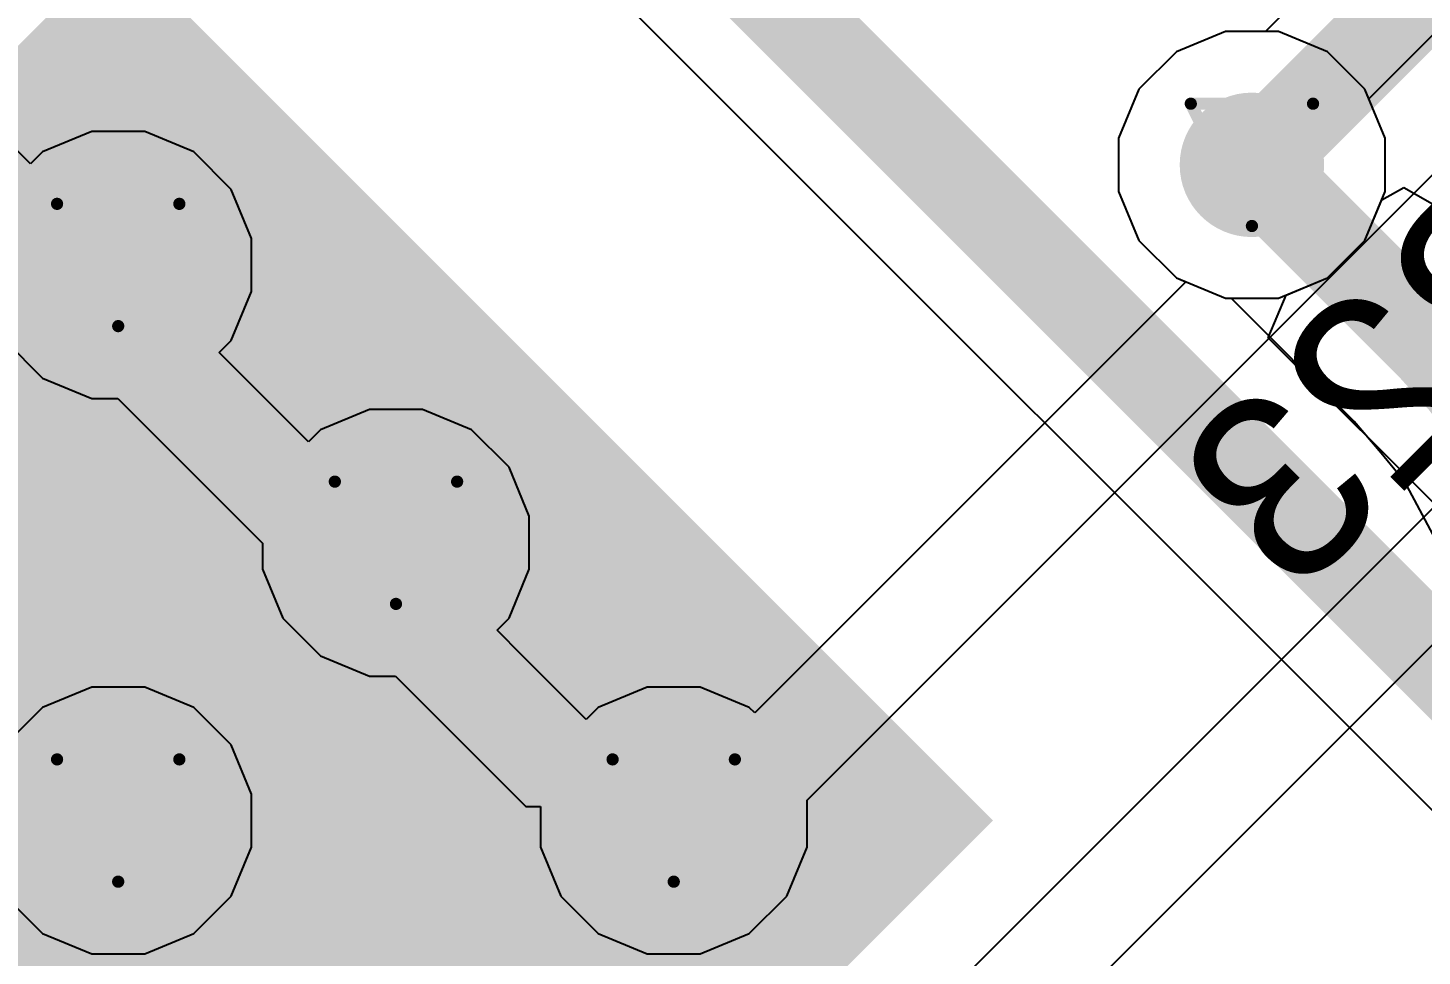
# Model space of a CAD drawing. Header units: inches. Extents: x 0 to 5359, y 0 to 5098.
# Drawn here: x 54.64 to 60.44, y 59.47 to 63.33 of the extents above; entities that cross this region are included whole.
import ezdxf

# ---------------------------------------------------------------- set-up
doc = ezdxf.new("R2010")
doc.units = ezdxf.units.IN
for name, color, linetype in [('Bottom Layer', 5, 'Continuous'), ('Bottom Overlay', 54, 'Continuous'), ('Drill Drawing', 1, 'Continuous'), ('Layer 1', 16, 'Continuous'), ('Layer 2', 76, 'Continuous'), ('Top Layer', 1, 'Continuous'), ('Top Paste', 8, 'Continuous'), ('Top Solder', 216, 'Continuous'), ('Via Holes', 16, 'Continuous')]:
    doc.layers.add(name, color=color, linetype=linetype)
doc.styles.add('Arial', font='', dxfattribs={"height": 0.2})
doc.styles.get('Arial').set_extended_font_data('Arial')

# ---------------------------------------------------------------- blocks, each defined once
blk = doc.blocks.new('LQFP_128_EP_14_14__40')
at = {"layer": 'Top Layer'}
blk.add_hatch(color=1, dxfattribs=at).paths.add_polyline_path([(-2.5, -2.5), (-2.5, 2.5), (2.5, 2.5), (2.5, -2.5)])
at = {"layer": 'Top Paste'}
blk.add_hatch(color=8, dxfattribs=at).paths.add_polyline_path([(-2.5, -2.5), (-2.5, 2.5), (2.5, 2.5), (2.5, -2.5)])
at = {"layer": 'Top Solder'}
blk.add_hatch(color=216, dxfattribs=at).paths.add_polyline_path([(-2.57, -2.57), (-2.57, 2.57), (2.57, 2.57), (2.57, -2.57)])

msp = doc.modelspace()

# ---------------------------------------------------------------- hatches: boundary and pattern name
at = {"layer": 'Bottom Layer'}
h = msp.add_hatch(color=5, dxfattribs=at)
edge = h.paths.add_edge_path()
edge.add_arc((59.7301, 62.7577), 0.3, 0, 360)
h = msp.add_hatch(color=5, dxfattribs=at)
edge = h.paths.add_edge_path()
edge.add_arc((55.0201, 62.3417), 0.3, 0, 360)
h = msp.add_hatch(color=5, dxfattribs=at)
edge = h.paths.add_edge_path()
edge.add_arc((56.1741, 61.1877), 0.3, 0, 360)
h = msp.add_hatch(color=5, dxfattribs=at)
edge = h.paths.add_edge_path()
edge.add_arc((55.0201, 60.0337), 0.3, 0, 360)
h = msp.add_hatch(color=5, dxfattribs=at)
edge = h.paths.add_edge_path()
edge.add_arc((57.3281, 60.0337), 0.3, 0, 360)
at = {"layer": 'Layer 1'}
h = msp.add_hatch(color=16, dxfattribs=at)
edge = h.paths.add_edge_path()
edge.add_arc((59.7301, 62.7577), 0.3, 0, 360)
h = msp.add_hatch(color=16, dxfattribs=at)
edge = h.paths.add_edge_path()
edge.add_arc((55.0201, 62.3417), 0.3, 0, 360)
h = msp.add_hatch(color=16, dxfattribs=at)
edge = h.paths.add_edge_path()
edge.add_arc((56.1741, 61.1877), 0.3, 0, 360)
h = msp.add_hatch(color=16, dxfattribs=at)
edge = h.paths.add_edge_path()
edge.add_arc((55.0201, 60.0337), 0.3, 0, 360)
h = msp.add_hatch(color=16, dxfattribs=at)
edge = h.paths.add_edge_path()
edge.add_arc((57.3281, 60.0337), 0.3, 0, 360)
at = {"layer": 'Layer 2'}
h = msp.add_hatch(color=76, dxfattribs=at)
edge = h.paths.add_edge_path()
edge.add_arc((59.7301, 62.7577), 0.3, 0, 360)
h = msp.add_hatch(color=76, dxfattribs=at)
edge = h.paths.add_edge_path()
edge.add_arc((55.0201, 62.3417), 0.3, 0, 360)
h = msp.add_hatch(color=76, dxfattribs=at)
edge = h.paths.add_edge_path()
edge.add_arc((56.1741, 61.1877), 0.3, 0, 360)
h = msp.add_hatch(color=76, dxfattribs=at)
edge = h.paths.add_edge_path()
edge.add_arc((55.0201, 60.0337), 0.3, 0, 360)
h = msp.add_hatch(color=76, dxfattribs=at)
edge = h.paths.add_edge_path()
edge.add_arc((57.3281, 60.0337), 0.3, 0, 360)
at = {"layer": 'Top Layer'}
h = msp.add_hatch(color=1, dxfattribs=at)
edge = h.paths.add_edge_path()
edge.add_arc((59.7301, 62.7577), 0.3, 0, 360)
h = msp.add_hatch(color=1, dxfattribs=at)
edge = h.paths.add_edge_path()
edge.add_arc((55.0201, 62.3417), 0.3, 0, 360)
h = msp.add_hatch(color=1, dxfattribs=at)
edge = h.paths.add_edge_path()
edge.add_arc((56.1741, 61.1877), 0.3, 0, 360)
h = msp.add_hatch(color=1, dxfattribs=at)
edge = h.paths.add_edge_path()
edge.add_arc((55.0201, 60.0337), 0.3, 0, 360)
h = msp.add_hatch(color=1, dxfattribs=at)
edge = h.paths.add_edge_path()
edge.add_arc((57.3281, 60.0337), 0.3, 0, 360)
at = {"layer": 'Via Holes'}
h = msp.add_hatch(color=7, dxfattribs=at)
edge = h.paths.add_edge_path()
edge.add_arc((59.7301, 62.7577), 0.15, 0, 360)
h = msp.add_hatch(color=7, dxfattribs=at)
edge = h.paths.add_edge_path()
edge.add_arc((55.0201, 62.3417), 0.15, 0, 360)
h = msp.add_hatch(color=7, dxfattribs=at)
edge = h.paths.add_edge_path()
edge.add_arc((56.1741, 61.1877), 0.15, 0, 360)
h = msp.add_hatch(color=7, dxfattribs=at)
edge = h.paths.add_edge_path()
edge.add_arc((55.0201, 60.0337), 0.15, 0, 360)
h = msp.add_hatch(color=7, dxfattribs=at)
edge = h.paths.add_edge_path()
edge.add_arc((57.3281, 60.0337), 0.15, 0, 360)

# ---------------------------------------------------------------- linework, layer by layer
at = {"layer": 'Bottom Layer'}
for p, q in [((52.5827, 67.973), (61.8729, 58.6827)), ((60.2695, 62.6124), (60.3607, 62.6641)), ((60.3607, 62.6641), (60.5385, 62.5623)), ((60.1998, 62.4439), (60.2695, 62.6124)), ((60.0439, 62.2881), (60.1998, 62.4439)), ((59.872, 62.2169), (60.0439, 62.2881)), ((59.798, 62.0395), (59.872, 62.2169)), ((62.1768, 59.6606), (59.798, 62.0395))]:
    msp.add_line(p, q, dxfattribs=at)
for points in [[(52.7789, 68.4176, 0.381, 0.381, 0), (62.4269, 58.7697, 0.381, 0.381, 0)], [(59.7301, 62.7577, 0.381, 0.381, 0), (60.9142, 63.9419, 0.381, 0.381, 0)]]:
    msp.add_lwpolyline(points, format="xyseb", dxfattribs=at)
msp.add_lwpolyline([(59.6349, 62.7577, 0.1905, 0.1905, 1), (59.8254, 62.7577, 0.1905, 0.1905, 1)], format="xyseb", close=True, dxfattribs=at)
at = {"layer": 'Drill Drawing'}
for points in [[(59.4761, 63.0117, 0.0508, 0.0508, 0), (59.9841, 63.0117, 0.0508, 0.0508, 0)], [(59.4761, 63.0117, 0.0508, 0.0508, 0), (59.7301, 62.5037, 0.0508, 0.0508, 0)], [(59.7301, 62.5037, 0.0508, 0.0508, 0), (59.9841, 63.0117, 0.0508, 0.0508, 0)], [(54.7661, 62.5957, 0.0508, 0.0508, 0), (55.2741, 62.5957, 0.0508, 0.0508, 0)], [(54.7661, 62.5957, 0.0508, 0.0508, 0), (55.0201, 62.0877, 0.0508, 0.0508, 0)], [(55.0201, 62.0877, 0.0508, 0.0508, 0), (55.2741, 62.5957, 0.0508, 0.0508, 0)], [(55.9201, 61.4417, 0.0508, 0.0508, 0), (56.4281, 61.4417, 0.0508, 0.0508, 0)], [(55.9201, 61.4417, 0.0508, 0.0508, 0), (56.1741, 60.9337, 0.0508, 0.0508, 0)], [(56.1741, 60.9337, 0.0508, 0.0508, 0), (56.4281, 61.4417, 0.0508, 0.0508, 0)], [(54.7661, 60.2877, 0.0508, 0.0508, 0), (55.2741, 60.2877, 0.0508, 0.0508, 0)], [(54.7661, 60.2877, 0.0508, 0.0508, 0), (55.0201, 59.7797, 0.0508, 0.0508, 0)], [(55.0201, 59.7797, 0.0508, 0.0508, 0), (55.2741, 60.2877, 0.0508, 0.0508, 0)], [(57.0741, 60.2877, 0.0508, 0.0508, 0), (57.5821, 60.2877, 0.0508, 0.0508, 0)], [(57.0741, 60.2877, 0.0508, 0.0508, 0), (57.3281, 59.7797, 0.0508, 0.0508, 0)], [(57.3281, 59.7797, 0.0508, 0.0508, 0), (57.5821, 60.2877, 0.0508, 0.0508, 0)]]:
    msp.add_lwpolyline(points, format="xyseb", dxfattribs=at)
for points in [[(59.4634, 63.0117, 0.0254, 0.0254, 1), (59.4888, 63.0117, 0.0254, 0.0254, 1)], [(59.4634, 63.0117, 0.0254, 0.0254, 1), (59.4888, 63.0117, 0.0254, 0.0254, 1)], [(59.9714, 63.0117, 0.0254, 0.0254, 1), (59.9968, 63.0117, 0.0254, 0.0254, 1)], [(59.9714, 63.0117, 0.0254, 0.0254, 1), (59.9968, 63.0117, 0.0254, 0.0254, 1)], [(54.7534, 62.5957, 0.0254, 0.0254, 1), (54.7788, 62.5957, 0.0254, 0.0254, 1)], [(54.7534, 62.5957, 0.0254, 0.0254, 1), (54.7788, 62.5957, 0.0254, 0.0254, 1)], [(55.2614, 62.5957, 0.0254, 0.0254, 1), (55.2868, 62.5957, 0.0254, 0.0254, 1)], [(55.2614, 62.5957, 0.0254, 0.0254, 1), (55.2868, 62.5957, 0.0254, 0.0254, 1)], [(59.7174, 62.5037, 0.0254, 0.0254, 1), (59.7428, 62.5037, 0.0254, 0.0254, 1)], [(59.7174, 62.5037, 0.0254, 0.0254, 1), (59.7428, 62.5037, 0.0254, 0.0254, 1)], [(55.0074, 62.0877, 0.0254, 0.0254, 1), (55.0328, 62.0877, 0.0254, 0.0254, 1)], [(55.0074, 62.0877, 0.0254, 0.0254, 1), (55.0328, 62.0877, 0.0254, 0.0254, 1)], [(55.9074, 61.4417, 0.0254, 0.0254, 1), (55.9328, 61.4417, 0.0254, 0.0254, 1)], [(55.9074, 61.4417, 0.0254, 0.0254, 1), (55.9328, 61.4417, 0.0254, 0.0254, 1)], [(56.4154, 61.4417, 0.0254, 0.0254, 1), (56.4408, 61.4417, 0.0254, 0.0254, 1)], [(56.4154, 61.4417, 0.0254, 0.0254, 1), (56.4408, 61.4417, 0.0254, 0.0254, 1)], [(56.1614, 60.9337, 0.0254, 0.0254, 1), (56.1868, 60.9337, 0.0254, 0.0254, 1)], [(56.1614, 60.9337, 0.0254, 0.0254, 1), (56.1868, 60.9337, 0.0254, 0.0254, 1)], [(54.7534, 60.2877, 0.0254, 0.0254, 1), (54.7788, 60.2877, 0.0254, 0.0254, 1)], [(54.7534, 60.2877, 0.0254, 0.0254, 1), (54.7788, 60.2877, 0.0254, 0.0254, 1)], [(55.2614, 60.2877, 0.0254, 0.0254, 1), (55.2868, 60.2877, 0.0254, 0.0254, 1)], [(55.2614, 60.2877, 0.0254, 0.0254, 1), (55.2868, 60.2877, 0.0254, 0.0254, 1)], [(57.0614, 60.2877, 0.0254, 0.0254, 1), (57.0868, 60.2877, 0.0254, 0.0254, 1)], [(57.0614, 60.2877, 0.0254, 0.0254, 1), (57.0868, 60.2877, 0.0254, 0.0254, 1)], [(57.5694, 60.2877, 0.0254, 0.0254, 1), (57.5948, 60.2877, 0.0254, 0.0254, 1)], [(57.5694, 60.2877, 0.0254, 0.0254, 1), (57.5948, 60.2877, 0.0254, 0.0254, 1)], [(55.0074, 59.7797, 0.0254, 0.0254, 1), (55.0328, 59.7797, 0.0254, 0.0254, 1)], [(55.0074, 59.7797, 0.0254, 0.0254, 1), (55.0328, 59.7797, 0.0254, 0.0254, 1)], [(57.3154, 59.7797, 0.0254, 0.0254, 1), (57.3408, 59.7797, 0.0254, 0.0254, 1)], [(57.3154, 59.7797, 0.0254, 0.0254, 1), (57.3408, 59.7797, 0.0254, 0.0254, 1)]]:
    msp.add_lwpolyline(points, format="xyseb", close=True, dxfattribs=at)
at = {"layer": 'Layer 1'}
for p, q in [((59.6199, 63.3117), (59.4163, 63.2274)), ((59.8403, 63.3117), (59.6199, 63.3117)), ((60.0439, 63.2274), (59.8403, 63.3117)), ((59.4163, 63.2274), (59.2604, 63.0716)), ((60.1998, 63.0716), (60.0439, 63.2274)), ((59.2604, 63.0716), (59.1761, 62.8679)), ((60.2841, 62.8679), (60.1998, 63.0716)), ((59.1761, 62.8679), (59.1761, 62.6475)), ((60.2841, 62.6475), (60.2841, 62.8679)), ((59.1761, 62.6475), (59.2604, 62.4439)), ((60.1998, 62.4439), (60.2841, 62.6475)), ((59.2604, 62.4439), (59.4163, 62.2881)), ((60.0439, 62.2881), (60.1998, 62.4439)), ((59.4163, 62.2881), (59.6199, 62.2037)), ((59.8403, 62.2037), (60.0439, 62.2881)), ((59.6199, 62.2037), (59.8403, 62.2037))]:
    msp.add_line(p, q, dxfattribs=at)
at = {"layer": 'Layer 2'}
for p, q in [((54.6564, 62.7616), (52.2531, 65.1649)), ((60.7575, 63.5741), (60.2159, 63.0325)), ((59.6199, 63.3117), (59.4163, 63.2274)), ((59.8403, 63.3117), (59.6199, 63.3117)), ((60.0439, 63.2274), (59.8403, 63.3117)), ((59.4163, 63.2274), (59.2604, 63.0716)), ((60.1998, 63.0716), (60.0439, 63.2274)), ((57.8821, 60.1182), (60.9179, 63.1541)), ((59.2604, 63.0716), (59.1761, 62.8679)), ((60.2159, 63.0325), (60.1998, 63.0716)), ((54.9099, 62.8957), (54.7062, 62.8114)), ((55.1303, 62.8957), (54.9099, 62.8957)), ((55.3339, 62.8114), (55.1303, 62.8957)), ((59.1761, 62.8679), (59.1761, 62.6475)), ((54.7062, 62.8114), (54.6564, 62.7616)), ((55.4897, 62.6556), (55.3339, 62.8114)), ((55.5741, 62.4519), (55.4897, 62.6556)), ((59.1761, 62.6475), (59.2604, 62.4439)), ((61.6554, 62.5058), (54.243, 55.0934)), ((55.5741, 62.2315), (55.5741, 62.4519)), ((59.2604, 62.4439), (59.4163, 62.2881)), ((54.6433, 54.9277), (62.1405, 62.4249)), ((59.4553, 62.2719), (57.6643, 60.4809)), ((59.4163, 62.2881), (59.4553, 62.2719)), ((55.4897, 62.0279), (55.5741, 62.2315)), ((54.5504, 62.0279), (54.7062, 61.8721)), ((55.4399, 61.9781), (55.4897, 62.0279)), ((55.8104, 61.6076), (55.4399, 61.9781)), ((54.7062, 61.8721), (54.9099, 61.7877)), ((54.9099, 61.7877), (55.018, 61.7877)), ((55.018, 61.7877), (55.6201, 61.1856)), ((56.0639, 61.7417), (55.8602, 61.6574)), ((56.2843, 61.7417), (56.0639, 61.7417)), ((56.4879, 61.6574), (56.2843, 61.7417)), ((55.8602, 61.6574), (55.8104, 61.6076)), ((56.6437, 61.5016), (56.4879, 61.6574)), ((56.7281, 61.2979), (56.6437, 61.5016)), ((56.7281, 61.0775), (56.7281, 61.2979)), ((55.6201, 61.1856), (55.6201, 61.0775)), ((55.6201, 61.0775), (55.7044, 60.8739)), ((56.6437, 60.8739), (56.7281, 61.0775)), ((55.7044, 60.8739), (55.8602, 60.7181)), ((56.5939, 60.8241), (56.6437, 60.8739)), ((56.698, 60.7199), (56.5939, 60.8241)), ((55.8602, 60.7181), (56.0639, 60.6337)), ((56.9644, 60.4536), (56.698, 60.7199)), ((54.9099, 60.5877), (54.7062, 60.5034)), ((55.1303, 60.5877), (54.9099, 60.5877)), ((55.3339, 60.5034), (55.1303, 60.5877)), ((56.0639, 60.6337), (56.172, 60.6337)), ((56.172, 60.6337), (56.7134, 60.0923)), ((57.2179, 60.5877), (57.0142, 60.5034)), ((57.4383, 60.5877), (57.2179, 60.5877)), ((57.6419, 60.5034), (57.4383, 60.5877)), ((54.7062, 60.5034), (54.5504, 60.3476)), ((55.4897, 60.3476), (55.3339, 60.5034)), ((57.0142, 60.5034), (56.9644, 60.4536)), ((57.6643, 60.4809), (57.6419, 60.5034)), ((55.5741, 60.1439), (55.4897, 60.3476)), ((55.5741, 59.9235), (55.5741, 60.1439)), ((56.7134, 60.0923), (56.7741, 60.0923)), ((56.7741, 60.0923), (56.7741, 59.9235)), ((57.8821, 59.9235), (57.8821, 60.1182)), ((55.4897, 59.7199), (55.5741, 59.9235)), ((56.7741, 59.9235), (56.8584, 59.7199)), ((57.7977, 59.7199), (57.8821, 59.9235)), ((54.5504, 59.7199), (54.7062, 59.5641)), ((55.3339, 59.5641), (55.4897, 59.7199)), ((56.8584, 59.7199), (57.0142, 59.5641)), ((57.6419, 59.5641), (57.7977, 59.7199)), ((54.7062, 59.5641), (54.9099, 59.4797)), ((55.1303, 59.4797), (55.3339, 59.5641)), ((57.0142, 59.5641), (57.2179, 59.4797)), ((57.4383, 59.4797), (57.6419, 59.5641)), ((54.9099, 59.4797), (55.1303, 59.4797)), ((57.2179, 59.4797), (57.4383, 59.4797))]:
    msp.add_line(p, q, dxfattribs=at)
at = {"layer": 'Top Layer'}
for p, q in [((60.428, 63.9535), (59.7863, 63.3117)), ((59.6199, 63.3117), (59.4163, 63.2274)), ((59.7863, 63.3117), (59.6199, 63.3117)), ((59.4163, 63.2274), (59.2604, 63.0716)), ((59.2604, 63.0716), (59.1761, 62.8679)), ((59.1761, 62.8679), (59.1761, 62.6475)), ((59.1761, 62.6475), (59.2604, 62.4439)), ((59.2604, 62.4439), (59.4163, 62.2881)), ((59.4163, 62.2881), (59.6199, 62.2037)), ((59.6199, 62.2037), (59.6432, 62.2037)), ((59.6432, 62.2037), (60.1536, 61.6933)), ((60.1536, 61.6933), (60.1543, 61.6927)), ((60.1543, 61.6927), (60.2668, 61.5616)), ((60.2668, 61.5616), (60.3615, 61.4462)), ((60.3615, 61.4462), (60.5139, 61.1611))]:
    msp.add_line(p, q, dxfattribs=at)
for points in [[(59.7301, 62.7611, 0.1778, 0.1778, 0), (61.3835, 64.4145, 0.1778, 0.1778, 0)], [(59.7301, 62.7577, 0.381, 0.381, 0), (60.4741, 62.0137, 0.381, 0.381, 0)], [(59.7301, 62.7577, 0.1778, 0.1778, 0), (59.7301, 62.7611, 0.1778, 0.1778, 0)], [(60.4748, 62.013, 0.381, 0.381, -0.198781), (61.0887, 60.53, 0.381, 0.381, 0)]]:
    msp.add_lwpolyline(points, format="xyseb", dxfattribs=at)
for points in [[(59.6349, 62.7577, 0.1905, 0.1905, 1), (59.8254, 62.7577, 0.1905, 0.1905, 1)], [(59.6857, 62.7611, 0.0889, 0.0889, 1), (59.7746, 62.7611, 0.0889, 0.0889, 1)], [(59.6857, 62.7611, 0.0889, 0.0889, 1), (59.7746, 62.7611, 0.0889, 0.0889, 1)], [(59.6857, 62.7577, 0.0889, 0.0889, 1), (59.7746, 62.7577, 0.0889, 0.0889, 1)], [(60.3788, 62.0137, 0.1905, 0.1905, 1), (60.5693, 62.0137, 0.1905, 0.1905, 1)], [(60.3796, 62.013, 0.1905, 0.1905, 1), (60.5701, 62.013, 0.1905, 0.1905, 1)]]:
    msp.add_lwpolyline(points, format="xyseb", close=True, dxfattribs=at)

# ---------------------------------------------------------------- block references
at = {"rotation": 315}
msp.add_blockref('LQFP_128_EP_14_14__40', (55.0201, 60.0337), dxfattribs=at)

# ---------------------------------------------------------------- texts
at = {"layer": 'Bottom Overlay', "style": 'Arial', "text_generation_flag": 2}
msp.add_text('R23', height=0.762, rotation=45, dxfattribs=at).set_placement((61.2879, 62.3278))

doc.saveas('drawing.dxf')
